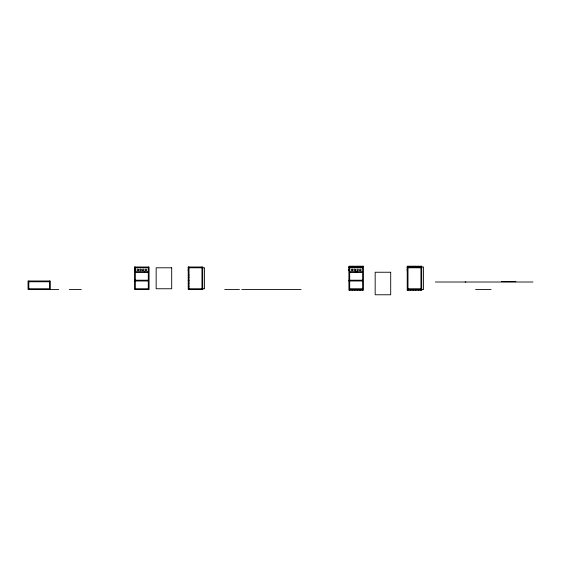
<?xml version="1.0" encoding="UTF-8"?>
<svg xmlns="http://www.w3.org/2000/svg" width="561" height="561" viewBox="0 0 561 561"><rect width="100%" height="100%" fill="white"/><g stroke="black" fill="none" stroke-linecap="round" stroke-linejoin="round"><path stroke-width="0.84" d="M134.57 270.711L134.57 269.154M134.57 267.786L134.577 267.008L149.072 267.008L149.072 289.532L134.57 289.532L134.57 267.008M135.348 270.711L135.348 269.154M188.237 270.711L188.237 269.154M188.237 267.786L188.244 267.008L202.738 267.008L202.738 289.532L188.237 289.532L188.237 267.008M348.907 270.711L348.907 269.154M348.907 267.786L348.907 267.008M349.685 270.711L349.685 269.154M407.216 270.711L407.216 269.154M407.216 267.786L407.216 267.008M141.197 270.079A0.778 0.778 0 0 0 140.18 269.196A0.778 0.778 0 0 0 139.92 270.521A0.778 0.778 0 0 0 141.197 270.079L141.211 269.876M355.527 270.079A0.778 0.778 0 0 0 354.51 269.196A0.778 0.778 0 0 0 354.257 270.521A0.778 0.778 0 0 0 355.527 270.079L355.541 269.876M349.685 267.008L362.63 267.008M407.994 267.008L420.939 267.008M421.718 267.008L423.527 267.008L423.527 289.532L421.718 289.532M135.348 267.786L148.293 267.786M189.015 267.786L204.548 267.786L204.548 288.754L189.015 288.754M349.685 267.786L362.63 267.786M407.994 267.786L420.939 267.786M135.348 271.664L148.293 271.664M349.685 271.664L362.63 271.664M135.348 272.443L148.293 272.443M349.685 272.443L362.63 272.443M188.237 275.03L189.015 275.03M188.237 277.625L189.015 277.625M134.57 280.212L148.293 280.212M188.237 280.212L189.015 280.212M348.907 280.212L362.63 280.212M134.57 280.991L148.293 280.991M188.237 280.991L189.015 280.991M348.907 280.991L362.63 280.991M501.366 281.643L515.861 281.643M28.828 281.762L49.536 281.762M465.118 282.008L465.896 282.008M435.35 282.008L532.95 282.008M188.237 283.578L189.015 283.578M188.237 286.166L189.015 286.166M28.828 288.754L49.536 288.754M135.348 288.754L148.293 288.754M349.685 288.754L362.63 288.754M407.994 288.754L420.939 288.754M201.96 289.013L202.738 289.013M58.772 289.532L28.05 289.532L28.05 280.991L50.315 280.991L50.315 289.532M69.22 289.532L81.303 289.532M224.716 289.532L239.463 289.532M241.77 289.532L301.089 289.532M349.685 289.532L362.63 289.532M407.994 289.532L420.939 289.532M475.574 289.532L491.106 289.532M352.848 269.792L352.862 269.995A0.778 0.778 0 0 1 351.649 270.57A0.778 0.778 0 0 1 351.754 269.231A0.778 0.778 0 0 1 352.862 269.995M138.518 269.792L138.525 269.995A0.778 0.778 0 0 1 137.312 270.57A0.778 0.778 0 0 1 137.424 269.231A0.778 0.778 0 0 1 138.525 269.995M420.939 266.23L420.939 290.31M418.352 266.23L418.352 267.008M418.352 289.532L418.352 290.31M415.757 266.23L415.757 267.008M415.757 289.532L415.757 290.31M413.169 266.23L413.169 267.008M413.169 289.532L413.169 290.31M410.582 266.23L410.582 267.008M410.582 289.532L410.582 290.31M407.994 266.23L407.994 290.31M362.63 266.23L362.63 290.31M360.036 266.23L360.036 267.008M360.036 289.532L360.036 290.31M357.448 266.23L357.448 267.008M357.448 289.532L357.448 290.31M356.929 271.664L356.929 272.443M355.379 271.664L355.379 272.443M354.861 266.23L354.861 267.008M354.861 289.532L354.861 290.31M352.273 266.23L352.273 267.008M352.273 289.532L352.273 290.31M349.685 266.23L349.685 290.31M201.96 267.008L201.96 289.532M189.015 267.008L189.015 289.532M148.293 267.008L148.293 289.532M144.408 271.664L144.408 272.443M135.348 267.008L135.348 289.532M49.536 280.991L49.536 289.532M28.828 280.991L28.828 289.532M363.402 266.23L348.907 266.23L348.907 290.31L363.402 290.31L363.402 266.23M421.718 266.23L407.216 266.23L407.216 290.31L421.718 290.31L421.718 266.23M171.694 267.786L156.161 267.786L156.161 288.754L171.694 288.754L171.694 267.786M390.701 272.246L375.169 272.246L375.169 294.77L390.701 294.77L390.701 272.246M145.481 270.479A0.778 0.778 0 0 0 146.779 270.136A0.778 0.778 0 0 0 145.825 269.182A0.778 0.778 0 0 0 145.481 270.479M142.76 270.479A0.778 0.778 0 0 0 144.058 270.136A0.778 0.778 0 0 0 143.111 269.182A0.778 0.778 0 0 0 142.76 270.479M359.973 270.605A0.778 0.778 0 0 0 361.137 269.932A0.778 0.778 0 0 0 359.973 269.259A0.778 0.778 0 0 0 359.973 270.605M357.252 270.605A0.778 0.778 0 0 0 358.423 269.932A0.778 0.778 0 0 0 357.252 269.259A0.778 0.778 0 0 0 357.252 270.605"/></g></svg>
